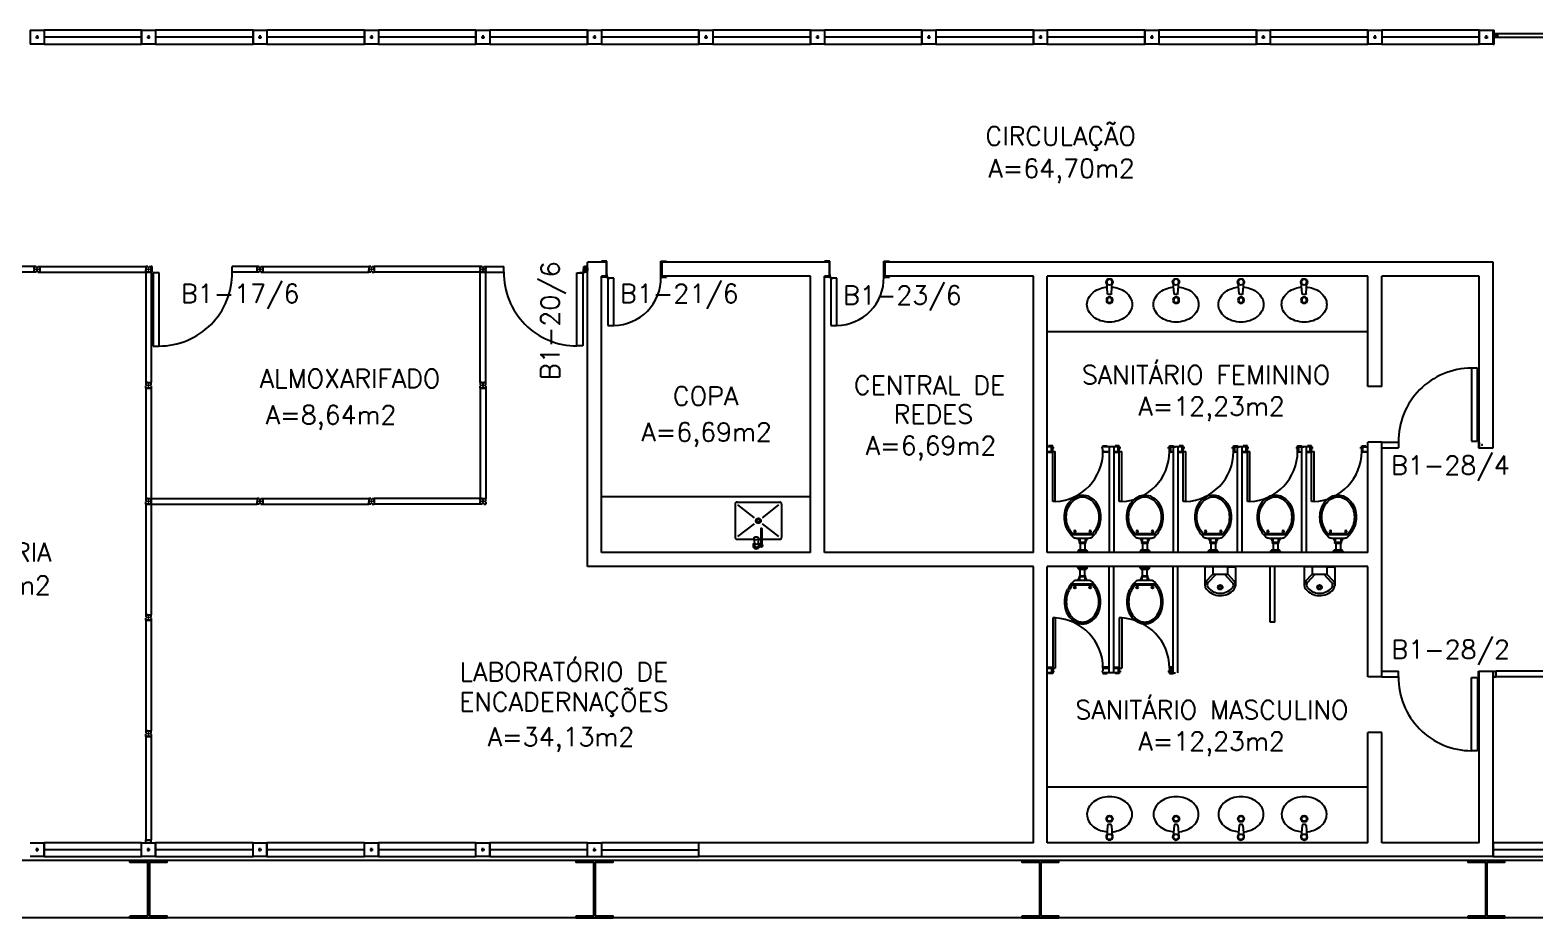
# Model space of a CAD drawing. Header units: centimetres. Extents: x -29 to 78, y -13 to 56.
# Drawn here: x -10.26 to 5.94, y 17.19 to 26.75 of the extents above; entities that cross this region are included whole.
import ezdxf
from ezdxf.enums import TextEntityAlignment as Align

# ---------------------------------------------------------------- set-up
doc = ezdxf.new("R2010")
doc.units = ezdxf.units.CM
doc.header["$LTSCALE"] = 0.01
doc.header["$MEASUREMENT"] = 0
doc.layers.get('0').update_dxf_attribs({"color": 1, "linetype": 'CONTINUOUS'})
for name, color, linetype in [('ALV', 2, 'CONTINUOUS'), ('AREA', 2, 'CONTINUOUS'), ('DIV', 2, 'CONTINUOUS'), ('ENDEREÇO', 2, 'CONTINUOUS'), ('ESQUA', 1, 'CONTINUOUS'), ('ESTRUTURA', 3, 'CONTINUOUS'), ('PEÇAS', 1, 'CONTINUOUS'), ('PORTA', 2, 'CONTINUOUS'), ('TEXTO', 2, 'CONTINUOUS')]:
    doc.layers.add(name, color=color, linetype=linetype)
doc.styles.add('UNB-100', font='simplex.shx', dxfattribs={"height": 0.2})

# ---------------------------------------------------------------- blocks, each defined once
blk = doc.blocks.new('VIGTA')
for p, q in [((0, 0.62), (4.4, 0.62)), ((0, 0), (4.4, 0))]:
    blk.add_line(p, q)
blk = doc.blocks.new('DIV12')
for p, q in [((-0.0051, 0), (0.0051, 0)), ((0, -0.0051), (0, 0.0051)), ((0.03, 0.03), (1.17, 0.03)), ((0.03, 0.03), (0.03, -0.03)), ((0.03, 0.009), (0.03, 0.027)), ((1.17, 0.03), (1.17, -0.03)), ((1.1949, 0), (1.2051, 0)), ((1.2051, 0), (1.1949, 0)), ((1.2, -0.0051), (1.2, 0.0051)), ((0.03, -0.03), (0.03, -0.009)), ((0.03, -0.009), (0.03, -0.027)), ((0.03, -0.03), (1.17, -0.03))]:
    blk.add_line(p, q)
blk = doc.blocks.new('MTT')
at = {"color": 2}
for p, q in [((-0.008, 0.03), (-0.03, 0.03)), ((-0.03, 0.03), (-0.03, 0.006)), ((-0.0205, 0.006), (-0.03, 0.006)), ((-0.0205, -0.006), (-0.0205, 0.006)), ((-0.008, 0.03), (-0.008, 0.02)), ((-0.008, 0.02), (0.008, 0.02)), ((-0.0051, 0), (0.0051, 0)), ((0, -0.0051), (0, 0.0051)), ((0.008, 0.03), (0.03, 0.03)), ((0.008, 0.03), (0.008, 0.02)), ((0.0205, -0.006), (0.0205, 0.006)), ((0.0205, 0.006), (0.03, 0.006)), ((0.03, 0.006), (0.03, 0.03)), ((-0.0205, -0.006), (-0.03, -0.006)), ((-0.03, -0.03), (-0.03, -0.006)), ((-0.008, -0.03), (-0.03, -0.03)), ((-0.008, -0.02), (0.008, -0.02)), ((-0.008, -0.03), (-0.008, -0.02)), ((0.008, -0.03), (0.008, -0.02)), ((0.008, -0.03), (0.03, -0.03)), ((0.0205, -0.006), (0.03, -0.006)), ((0.03, -0.006), (0.03, -0.03))]:
    blk.add_line(p, q, dxfattribs=at)
blk = doc.blocks.new('DIV125')
for p, q in [((-0.03, 1.22), (0.03, 1.22)), ((-0.03, 0.03), (-0.03, 1.22)), ((0.0051, 1.25), (-0.0051, 1.25)), ((0, 1.2551), (0, 1.2449)), ((0, 1.2449), (0, 1.2551)), ((0.03, 0.03), (0.03, 1.22)), ((-0.03, 0.03), (0.03, 0.03)), ((-0.009, 0.03), (-0.027, 0.03)), ((0.0051, 0), (-0.0051, 0)), ((0, -0.0051), (0, 0.0051)), ((0.009, 0.03), (0.027, 0.03)), ((0.03, 0.03), (0.009, 0.03))]:
    blk.add_line(p, q)
blk = doc.blocks.new('IMTT125')
for p, q in [((-0.03, -0.083), (-0.03, -0.105)), ((-0.03, -0.083), (-0.02, -0.083)), ((-0.03, -1.22), (-0.03, -0.105)), ((-0.03, -0.105), (0.03, -0.105)), ((-0.02, -0.083), (-0.02, -0.075)), ((0.02, -0.075), (-0.02, -0.075)), ((0, -0.0801), (0, -0.0699)), ((0.02, -0.083), (0.02, -0.075)), ((0.03, -0.083), (0.02, -0.083)), ((0.03, -0.083), (0.03, -0.105)), ((0.03, -1.22), (0.03, -0.105)), ((-0.03, -1.22), (0.03, -1.22)), ((-0.009, -1.22), (-0.027, -1.22)), ((0.0051, -1.25), (-0.0051, -1.25)), ((0, -1.2551), (0, -1.2449)), ((0.03, -1.22), (0.009, -1.22)), ((0.009, -1.22), (0.027, -1.22))]:
    blk.add_line(p, q)
blk = doc.blocks.new('CUBA-E-P')
for p, q in [((-0.021, 0.174), (-0.031, 0.051)), ((0.01, 0.183), (-0.011, 0.183)), ((0.02, 0.174), (0.029, 0.051))]:
    blk.add_line(p, q)
blk.add_lwpolyline([(0.022, 0.104, 0.059992), (0.096, 0.119, 0.087531), (0.172, 0.159, 0.105501), (0.226, 0.223, 0.123031), (0.243, 0.293, 0.123031), (0.226, 0.362, 0.105501), (0.172, 0.426, 0.087531), (0.096, 0.467, 0.07802), (0, 0.482, 0.07802), (-0.096, 0.467, 0.087531), (-0.172, 0.426, 0.105501), (-0.226, 0.362, 0.123031), (-0.243, 0.293, 0.123031), (-0.226, 0.223, 0.105501), (-0.172, 0.159, 0.087531), (-0.096, 0.119, 0.059024), (-0.024, 0.105, 0.07802)], format="xyb")
for centre, radius in [((0, 0.245), 0.0347), ((0, 0.245), 0.0265), ((-0.001, 0.051), 0.03)]:
    blk.add_circle(centre, radius)
for centre, radius, start, end in [((-0.011, 0.173), 0.01, 90, 175.6464), ((0.01, 0.173), 0.01, 4.3536, 90), ((-0.001, 0.051), 0.0361, 141.6086, 38.3914)]:
    blk.add_arc(centre, radius, start, end)
blk = doc.blocks.new('VDC-P')
for p, q in [((-0.127, 0.192), (0.127, 0.192)), ((-0.109, 0.202), (0.109, 0.202)), ((-0.068, 0.152), (0.068, 0.152)), ((-0.05, 0.152), (-0.03, 0.11)), ((-0.05, 0.015), (-0.05, 0)), ((-0.05, 0), (0.05, 0)), ((0.045, 0.02), (-0.045, 0.02)), ((-0.04, 0.025), (-0.04, 0.02)), ((0.035, 0.03), (-0.035, 0.03)), ((-0.03, 0.152), (-0.03, 0.11)), ((0.03, 0.11), (-0.03, 0.11)), ((0.03, 0.1), (-0.03, 0.1)), ((-0.025, 0.1), (-0.025, 0.03)), ((0.025, 0.1), (0.025, 0.03)), ((0.03, 0.152), (0.03, 0.11)), ((0.05, 0.152), (0.03, 0.11)), ((0.04, 0.025), (0.04, 0.02)), ((0.05, 0.015), (0.05, 0))]:
    blk.add_line(p, q)
for points in [[(0.16, 0.244, 0.050424), (0.18, 0.288, 0.082137), (0.195, 0.381, 0.082137), (0.18, 0.474, 0.090148), (0.138, 0.549, 0.104406), (0.073, 0.601, 0.117345), (0, 0.619, 0.117345), (-0.073, 0.601, 0.104406), (-0.138, 0.549, 0.090148), (-0.18, 0.474, 0.082137), (-0.195, 0.381, 0.082137)], [(0.142, 0.254, 0.050424), (0.161, 0.295, 0.082137), (0.175, 0.381, 0.082137), (0.161, 0.468, 0.090148), (0.122, 0.536, 0.104406), (0.064, 0.583, 0.117345), (0, 0.599, 0.117345), (-0.064, 0.583, 0.104406), (-0.122, 0.536, 0.090148), (-0.161, 0.468, 0.082137), (-0.175, 0.381, 0.082137)], [(-0.195, 0.381, 0.082137), (-0.18, 0.288, 0.050424), (-0.16, 0.244, 0.104406)], [(-0.175, 0.381, 0.082137), (-0.161, 0.295, 0.050424), (-0.142, 0.254, 0.050424)]]:
    blk.add_lwpolyline(points, format="xyb")
for centre in [(-0.083, 0.226), (0.083, 0.226)]:
    blk.add_circle(centre, 0.0101)
for centre, radius, start, end in [((0.08, 0.36), 0.266, 205.6863, 226.7558), ((0.08, 0.36), 0.246, 205.6863, 219.7706), ((-0.068, 0.202), 0.05, 226.7558, 270), ((0.068, 0.202), 0.05, 270, 313.2442), ((-0.08, 0.36), 0.266, 313.2442, 334.3137), ((-0.08, 0.36), 0.246, 320.2294, 334.3137), ((-0.045, 0.015), 0.005, 90, 180), ((-0.035, 0.025), 0.005, 90, 180), ((-0.03, 0.105), 0.005, 90, 270), ((0.03, 0.105), 0.005, 270, 90), ((0.035, 0.025), 0.005, 0, 90), ((0.045, 0.015), 0.005, 360, 90)]:
    blk.add_arc(centre, radius, start, end)
blk = doc.blocks.new('MICTR-P')
for p, q in [((0.01, 0.165), (0.205, 0.165)), ((0, 0.08), (0, 0.155)), ((0, 0.08), (0, -0.08)), ((0.081, 0.08), (0, 0.08)), ((0.168, 0.129), (0.08, 0.046)), ((0.08, -0.076), (0.08, 0.076)), ((0.151, 0.147), (0.083, 0.083)), ((0, -0.08), (0, -0.155)), ((0, -0.08), (0.081, -0.08)), ((0.168, -0.129), (0.08, -0.046)), ((0.151, -0.147), (0.083, -0.083)), ((0.01, -0.165), (0.205, -0.165))]:
    blk.add_line(p, q)
for radius in [0.025, 0.015]:
    blk.add_circle((0.22, 0), radius)
for centre, radius, start, end in [((0.01, 0.155), 0.01, 90, 180), ((0.197, 0.098), 0.0675, 49.5319, 133.3634), ((0.09, 0.076), 0.01, 133.3634, 180), ((0.197, 0.098), 0.0425, 49.5319, 133.3634), ((0.114, 0), 0.171, 357.4005, 49.5319), ((0.114, 0), 0.196, 358.2793, 49.5319), ((0.01, -0.155), 0.01, 180, 270), ((0.09, -0.076), 0.01, 180, 226.6366), ((0.197, -0.098), 0.0675, 226.6366, 310.4681), ((0.197, -0.098), 0.0425, 226.6366, 310.4681), ((0.114, 0), 0.171, 310.4681, 357.3509), ((0.114, 0), 0.196, 310.4681, 357.7012)]:
    blk.add_arc(centre, radius, start, end)
blk = doc.blocks.new('INOXA1-P')
for p, q in [((0.12, 0.23), (0.12, 0.047)), ((0.22, 0.25), (0.14, 0.25)), ((0.15, 0.22), (0.287, 0.043)), ((0.5, 0.25), (0.22, 0.25)), ((0.353, 0.043), (0.49, 0.22)), ((0.52, 0.23), (0.52, -0.23)), ((0.043, 0.008), (0.043, -0.022)), ((0.062, 0.04), (0.071, 0.04)), ((0.131, 0.048), (0.076, 0.043)), ((0.131, -0.002), (0.076, 0.003)), ((0.22, -0.027), (0.054, -0.027)), ((0.22, -0.037), (0.054, -0.037)), ((0.063, -0.003), (0.063, -0.021)), ((0.12, -0.001), (0.12, -0.027)), ((0.12, -0.037), (0.12, -0.23)), ((0.15, -0.22), (0.287, -0.043)), ((0.231, -0.027), (0.22, -0.027)), ((0.231, -0.037), (0.22, -0.037)), ((0.353, -0.043), (0.49, -0.22)), ((0.22, -0.25), (0.14, -0.25)), ((0.5, -0.25), (0.22, -0.25))]:
    blk.add_line(p, q)
blk.add_lwpolyline([(0.076, 0.003), (0.072, 0.004), (0.069, 0.009), (0.067, 0.015), (0.066, 0.023), (0.067, 0.031), (0.069, 0.037), (0.072, 0.042), (0.076, 0.043)])
blk.add_lwpolyline([(0.131, 0.048), (0.137, 0.046), (0.143, 0.041), (0.147, 0.033), (0.148, 0.023), (0.147, 0.013), (0.143, 0.006), (0.137, 0), (0.131, -0.002), (0.125, 0), (0.119, 0.006), (0.115, 0.013), (0.114, 0.023), (0.115, 0.033), (0.119, 0.041), (0.125, 0.046)], close=True)
for radius in [0.0266, 0.0163]:
    blk.add_circle((0.32, 0), radius)
for centre, radius, start, end in [((0.14, 0.23), 0.02, 90, 180), ((0.5, 0.23), 0.02, 360, 90), ((0.054, 0.023), 0.0349, 36.1705, 252.2568), ((0.054, 0.023), 0.0189, 62.7367, 235.7375), ((0.073, -0.003), 0.01, 102.8285, 180), ((0.054, 0.023), 0.0349, 285.5373, 323.9987), ((0.054, -0.032), 0.0145, 20.161, 339.839), ((0.054, -0.032), 0.005, 90.0037, 269.9963), ((0.231, -0.032), 0.00738, 222.6559, 137.3441), ((0.231, -0.032), 0.005, 269.9935, 90.0065), ((0.14, -0.23), 0.02, 180, 270), ((0.5, -0.23), 0.02, 270, 360)]:
    blk.add_arc(centre, radius, start, end)
blk = doc.blocks.new('PD12')
at = {"color": 2}
for p, q in [((-0.05, 0.827), (-0.113, 0.827)), ((-0.113, 0.827), (-0.113, 0.04)), ((-0.05, 0.04), (-0.05, 0.827)), ((-1.205, 0), (-1.195, 0)), ((-1.2, -0.005), (-1.2, 0.005)), ((-1.17, 0.03), (-1.17, -0.03)), ((-1.17, 0.03), (-0.9, 0.03)), ((-1.17, 0.009), (-1.17, 0.027)), ((-0.9, 0.03), (-0.9, -0.03)), ((-0.113, 0.04), (-0.05, 0.04)), ((-0.04, 0.03), (-0.04, -0.03)), ((-0.04, 0.03), (-0.03, 0.03)), ((-0.03, 0.03), (-0.03, -0.03)), ((0.005, 0), (-0.005, 0)), ((-0.005, 0), (0.005, 0)), ((0, -0.005), (0, 0.005)), ((-1.17, -0.009), (-1.17, -0.027)), ((-1.17, -0.03), (-1.17, -0.009)), ((-1.17, -0.03), (-0.9, -0.03)), ((-0.04, -0.03), (-0.03, -0.03))]:
    blk.add_line(p, q, dxfattribs=at)
at = {"color": 1}
blk.add_arc((-0.113, 0.04), 0.787, 90, 180.7004, dxfattribs=at)

msp = doc.modelspace()

# ---------------------------------------------------------------- linework, layer by layer
for p, q in [((-9.183, 17.808), (-8.783, 17.808)), ((-9.183, 17.788), (-9.183, 17.808)), ((-9.183, 17.788), (-8.993, 17.788)), ((-8.993, 17.788), (-8.993, 17.208)), ((-8.973, 17.788), (-8.973, 17.208)), ((-8.973, 17.788), (-8.783, 17.788)), ((-8.783, 17.788), (-8.783, 17.808)), ((-9.183, 17.208), (-8.993, 17.208)), ((-9.183, 17.188), (-9.183, 17.208)), ((-9.183, 17.188), (-8.783, 17.188)), ((-8.973, 17.208), (-8.783, 17.208)), ((-8.783, 17.188), (-8.783, 17.208))]:
    msp.add_line(p, q)
at = {"layer": 'ALV'}
for p, q in [((-4.058, 24.248), (-4.258, 24.248)), ((-4.258, 20.973), (-4.258, 24.248)), ((-4.058, 24.248), (-4.058, 24.098)), ((-3.458, 24.248), (-3.458, 24.098)), ((-1.658, 24.248), (-3.458, 24.248)), ((-1.658, 24.248), (-1.658, 24.098)), ((5.492, 24.248), (-1.058, 24.248)), ((-1.058, 24.248), (-1.058, 24.098)), ((5.492, 22.251), (5.492, 24.248)), ((-4.108, 21.123), (-4.108, 24.098)), ((-1.858, 24.098), (-3.458, 24.098)), ((-1.858, 21.123), (-1.858, 24.098)), ((-1.708, 21.123), (-1.708, 24.098)), ((-1.658, 24.098), (-1.708, 24.098)), ((0.542, 24.098), (-1.058, 24.098)), ((0.542, 21.123), (0.542, 24.098)), ((4.142, 24.098), (0.692, 24.098)), ((0.692, 21.123), (0.692, 24.098)), ((4.142, 22.911), (4.142, 24.098)), ((4.292, 22.911), (4.292, 24.098)), ((5.342, 24.098), (4.292, 24.098)), ((5.342, 22.261), (5.342, 24.098)), ((4.292, 22.911), (4.142, 22.911)), ((4.142, 21.123), (4.142, 22.311)), ((4.292, 19.786), (4.292, 22.311)), ((-1.858, 21.123), (-4.108, 21.123)), ((0.542, 21.123), (-1.708, 21.123)), ((4.142, 21.123), (0.692, 21.123)), ((0.542, 20.973), (-4.258, 20.973)), ((0.542, 19.786), (0.542, 20.973)), ((0.692, 19.786), (0.692, 20.973)), ((4.142, 20.973), (0.692, 20.973)), ((4.142, 19.786), (4.142, 20.973)), ((0.542, 17.998), (0.542, 19.786)), ((0.692, 17.998), (0.692, 19.786)), ((5.342, 19.846), (5.492, 19.846)), ((5.342, 17.998), (5.342, 19.786)), ((5.492, 17.848), (5.492, 19.846)), ((4.292, 19.186), (4.142, 19.186)), ((4.142, 17.998), (4.142, 19.186)), ((4.292, 17.998), (4.292, 19.186)), ((0.542, 17.998), (-3.058, 17.998)), ((-3.058, 17.848), (-3.058, 17.998)), ((4.142, 17.998), (0.692, 17.998)), ((5.342, 17.998), (4.292, 17.998)), ((5.492, 17.848), (-3.058, 17.848))]:
    msp.add_line(p, q, dxfattribs=at)
at = {"layer": 'DIV'}
for p, q in [((-5.388, 24.173), (-5.378, 24.173)), ((-5.383, 24.179), (-5.383, 24.168)), ((-5.362, 24.177), (-5.362, 24.169)), ((-5.361, 24.177), (-5.361, 24.169)), ((-5.36, 24.179), (-5.354, 24.179)), ((-5.36, 24.178), (-5.355, 24.178)), ((-5.36, 24.168), (-5.355, 24.168)), ((-5.36, 24.167), (-5.354, 24.167)), ((-5.354, 24.169), (-5.354, 24.177)), ((-5.353, 24.203), (-5.353, 24.182)), ((-5.353, 24.203), (-5.158, 24.203)), ((-5.353, 24.143), (-5.353, 24.203)), ((-5.353, 24.182), (-5.353, 24.2)), ((-5.353, 24.168), (-5.353, 24.178)), ((-5.353, 24.164), (-5.353, 24.146)), ((-5.353, 24.143), (-5.158, 24.143)), ((-5.158, 24.143), (-5.158, 24.203)), ((-4.339, 24.134), (-4.339, 24.136)), ((-4.306, 24.136), (-4.339, 24.136)), ((-4.298, 24.173), (-4.3, 24.173)), ((-4.3, 24.142), (-4.3, 24.173)), ((-4.298, 24.203), (-4.288, 24.203)), ((-4.298, 24.143), (-4.298, 24.203)), ((-4.298, 24.138), (-4.298, 24.164)), ((-4.298, 24.143), (-4.288, 24.143)), ((-4.288, 24.143), (-4.288, 24.203)), ((-4.288, 24.182), (-4.288, 24.2)), ((-4.288, 24.168), (-4.288, 24.178)), ((-4.288, 24.178), (-4.288, 24.168)), ((-4.288, 24.164), (-4.288, 24.146)), ((-4.28, 24.179), (-4.287, 24.179)), ((-4.28, 24.179), (-4.287, 24.179)), ((-4.287, 24.169), (-4.287, 24.177)), ((-4.287, 24.177), (-4.287, 24.169)), ((-4.28, 24.167), (-4.287, 24.167)), ((-4.28, 24.167), (-4.287, 24.167)), ((-4.286, 24.199), (-4.286, 24.183)), ((-4.28, 24.178), (-4.286, 24.178)), ((-4.28, 24.178), (-4.286, 24.178)), ((-4.28, 24.168), (-4.286, 24.168)), ((-4.28, 24.168), (-4.286, 24.168)), ((-4.286, 24.147), (-4.286, 24.163)), ((-4.269, 24.203), (-4.285, 24.203)), ((-4.28, 24.179), (-4.285, 24.179)), ((-4.28, 24.167), (-4.285, 24.167)), ((-4.269, 24.143), (-4.285, 24.143)), ((-4.27, 24.201), (-4.284, 24.201)), ((-4.279, 24.181), (-4.284, 24.181)), ((-4.279, 24.165), (-4.284, 24.165)), ((-4.27, 24.145), (-4.284, 24.145)), ((-4.279, 24.177), (-4.279, 24.169)), ((-4.279, 24.169), (-4.279, 24.177)), ((-4.278, 24.177), (-4.278, 24.169)), ((-4.278, 24.177), (-4.278, 24.169)), ((-4.278, 24.169), (-4.278, 24.177)), ((-4.276, 24.19), (-4.276, 24.156)), ((-4.275, 24.19), (-4.275, 24.157)), ((-4.261, 24.193), (-4.273, 24.193)), ((-4.261, 24.192), (-4.273, 24.192)), ((-4.261, 24.155), (-4.273, 24.155)), ((-4.261, 24.153), (-4.273, 24.153)), ((-4.268, 24.199), (-4.268, 24.193)), ((-4.268, 24.147), (-4.268, 24.153)), ((-4.266, 24.2), (-4.266, 24.193)), ((-4.266, 24.146), (-4.266, 24.153)), ((-4.263, 24.173), (-4.253, 24.173)), ((-4.253, 24.173), (-4.263, 24.173)), ((-4.253, 24.173), (-4.263, 24.173)), ((-4.259, 24.19), (-4.259, 24.173)), ((-4.259, 24.173), (-4.259, 24.157)), ((-4.258, 24.19), (-4.258, 24.173)), ((-4.258, 24.179), (-4.258, 24.168)), ((-4.258, 24.179), (-4.258, 24.168)), ((-4.258, 24.173), (-4.258, 24.156)), ((-4.371, 24.134), (-4.308, 24.134)), ((-4.371, 23.347), (-4.371, 24.134)), ((-4.302, 24.134), (-4.328, 24.134)), ((-4.308, 24.134), (-4.308, 23.347)), ((-4.308, 23.347), (-4.371, 23.347)), ((5.322, 23.108), (5.259, 23.108)), ((5.259, 23.108), (5.259, 22.321)), ((5.322, 22.321), (5.322, 23.108)), ((0.704, 22.261), (0.692, 22.261)), ((0.737, 22.261), (0.692, 22.261)), ((0.692, 22.211), (0.737, 22.211)), ((0.737, 22.211), (0.737, 22.261)), ((1.453, 22.261), (1.291, 22.261)), ((1.3, 22.211), (1.357, 22.211)), ((1.357, 22.261), (1.357, 21.123)), ((1.407, 22.261), (1.407, 21.123)), ((1.407, 22.211), (1.453, 22.211)), ((1.453, 22.211), (1.453, 22.261)), ((2.02, 22.261), (2.072, 22.261)), ((2.02, 22.211), (2.02, 22.261)), ((2.02, 22.211), (2.047, 22.211)), ((2.047, 22.261), (2.047, 21.123)), ((2.143, 22.261), (2.047, 22.261)), ((2.097, 22.261), (2.097, 21.123)), ((2.098, 22.211), (2.143, 22.211)), ((2.143, 22.211), (2.143, 22.261)), ((2.71, 22.211), (2.71, 22.261)), ((2.71, 22.211), (2.737, 22.211)), ((2.737, 22.261), (2.737, 21.123)), ((2.833, 22.261), (2.737, 22.261)), ((2.787, 22.261), (2.787, 21.123)), ((2.788, 22.211), (2.833, 22.211)), ((2.833, 22.211), (2.833, 22.261)), ((3.4, 22.261), (3.452, 22.261)), ((3.4, 22.211), (3.4, 22.261)), ((3.427, 22.261), (3.427, 21.123)), ((3.523, 22.261), (3.427, 22.261)), ((3.477, 22.261), (3.477, 21.123)), ((3.478, 22.211), (3.523, 22.211)), ((3.523, 22.211), (3.523, 22.261)), ((4.292, 22.311), (4.142, 22.311)), ((4.292, 22.311), (4.472, 22.311)), ((4.292, 22.251), (4.472, 22.251)), ((4.472, 22.311), (4.472, 22.251)), ((5.259, 22.321), (5.322, 22.321)), ((5.332, 22.311), (5.332, 22.251)), ((5.332, 22.311), (5.342, 22.311)), ((5.332, 22.251), (5.342, 22.251)), ((5.342, 22.311), (5.342, 22.251)), ((5.342, 22.251), (5.492, 22.251)), ((5.377, 22.281), (5.367, 22.281)), ((5.367, 22.281), (5.377, 22.281)), ((5.372, 22.276), (5.372, 22.286)), ((1.357, 19.829), (1.357, 20.973)), ((1.407, 19.829), (1.407, 20.973)), ((2.047, 19.829), (2.047, 20.973)), ((2.097, 19.829), (2.097, 20.973)), ((3.092, 20.373), (3.092, 20.973)), ((3.142, 20.373), (3.142, 20.973)), ((3.142, 20.373), (3.092, 20.373)), ((0.692, 19.879), (0.737, 19.879)), ((0.737, 19.829), (0.692, 19.829)), ((0.737, 19.879), (0.737, 19.829)), ((1.453, 19.829), (1.291, 19.829)), ((1.3, 19.879), (1.357, 19.879)), ((1.407, 19.879), (1.453, 19.879)), ((1.453, 19.879), (1.453, 19.829)), ((2.02, 19.879), (2.047, 19.879)), ((2.02, 19.879), (2.02, 19.829)), ((2.02, 19.829), (2.072, 19.829)), ((4.292, 19.786), (4.142, 19.786)), ((4.292, 19.846), (4.472, 19.846)), ((4.292, 19.786), (4.472, 19.786)), ((4.472, 19.786), (4.472, 19.846)), ((5.259, 19.776), (5.322, 19.776)), ((5.259, 18.989), (5.259, 19.776)), ((5.322, 19.776), (5.322, 18.989)), ((5.332, 19.846), (5.342, 19.846)), ((5.332, 19.786), (5.332, 19.846)), ((5.332, 19.786), (5.342, 19.786)), ((5.342, 19.786), (5.342, 19.846)), ((5.322, 18.989), (5.259, 18.989))]:
    msp.add_line(p, q, dxfattribs=at)
msp.add_circle((-4.302, 24.138), 0.00461, dxfattribs=at)
for centre, radius, start, end in [((-5.36, 24.177), 0.002, 90, 180), ((-5.36, 24.169), 0.002, 180, 270), ((-5.36, 24.177), 0.001, 90, 180), ((-5.36, 24.169), 0.001, 180, 270), ((-5.355, 24.177), 0.001, 360, 90), ((-5.355, 24.169), 0.001, 270, 360), ((-5.354, 24.178), 0.001, 360, 90), ((-5.354, 24.168), 0.001, 270, 360), ((-4.285, 24.2), 0.003, 90, 180), ((-4.285, 24.182), 0.003, 180, 270), ((-4.287, 24.178), 0.001, 90, 180), ((-4.287, 24.178), 0.001, 90, 180), ((-4.287, 24.168), 0.001, 180, 270), ((-4.287, 24.168), 0.001, 180, 270), ((-4.285, 24.164), 0.003, 90, 180), ((-4.285, 24.146), 0.003, 180, 270), ((-4.286, 24.177), 0.001, 90, 180), ((-4.286, 24.177), 0.001, 90, 180), ((-4.286, 24.169), 0.001, 180, 270), ((-4.286, 24.169), 0.001, 180, 270), ((-4.284, 24.199), 0.002, 90, 180), ((-4.284, 24.183), 0.002, 180, 270), ((-4.284, 24.163), 0.002, 90, 180), ((-4.284, 24.147), 0.002, 180, 270), ((-4.28, 24.177), 0.002, 0, 90), ((-4.28, 24.177), 0.002, 0, 90), ((-4.28, 24.177), 0.002, 360, 90), ((-4.28, 24.177), 0.001, 0, 90), ((-4.28, 24.177), 0.001, 0, 90), ((-4.28, 24.169), 0.001, 270, 0), ((-4.28, 24.169), 0.002, 270, 0), ((-4.28, 24.169), 0.002, 270, 0), ((-4.28, 24.169), 0.001, 270, 0), ((-4.28, 24.169), 0.002, 270, 360), ((-4.279, 24.178), 0.003, 0, 90), ((-4.279, 24.168), 0.003, 270, 0), ((-4.273, 24.19), 0.003, 90, 180), ((-4.273, 24.156), 0.003, 180, 270), ((-4.273, 24.19), 0.002, 90, 180), ((-4.273, 24.157), 0.002, 180, 270), ((-4.27, 24.199), 0.002, 360, 90), ((-4.27, 24.147), 0.002, 270, 0), ((-4.269, 24.2), 0.003, 0, 90), ((-4.269, 24.146), 0.003, 270, 0), ((-4.261, 24.19), 0.003, 0, 90), ((-4.261, 24.19), 0.002, 0, 90), ((-4.261, 24.157), 0.002, 270, 0), ((-4.261, 24.156), 0.003, 270, 0)]:
    msp.add_arc(centre, radius, start, end, dxfattribs=at)
at = {"layer": 'DIV', "color": 1}
for centre, start, end in [((-4.371, 24.134), 179.2996, 270), ((5.259, 22.321), 90, 180.7004), ((5.259, 19.776), 179.2996, 270)]:
    msp.add_arc(centre, 0.787, start, end, dxfattribs=at)
at = {"layer": 'ESQUA'}
for p, q in [((-10.258, 26.748), (-10.108, 26.748)), ((-10.258, 26.748), (-10.258, 26.598)), ((-9.058, 26.748), (-10.108, 26.748)), ((-10.108, 26.748), (-10.108, 26.598)), ((-10.108, 26.748), (-10.108, 26.598)), ((-9.058, 26.598), (-9.058, 26.748)), ((-9.058, 26.748), (-8.908, 26.748)), ((-9.058, 26.748), (-9.058, 26.598)), ((-8.908, 26.748), (-8.908, 26.598)), ((-7.858, 26.748), (-8.908, 26.748)), ((-8.908, 26.748), (-8.908, 26.598)), ((-7.858, 26.748), (-7.708, 26.748)), ((-7.858, 26.748), (-7.858, 26.598)), ((-7.858, 26.598), (-7.858, 26.748)), ((-7.708, 26.748), (-7.708, 26.598)), ((-6.658, 26.748), (-7.708, 26.748)), ((-7.708, 26.748), (-7.708, 26.598)), ((-6.658, 26.598), (-6.658, 26.748)), ((-6.658, 26.748), (-6.508, 26.748)), ((-6.658, 26.748), (-6.658, 26.598)), ((-5.458, 26.748), (-6.508, 26.748)), ((-6.508, 26.748), (-6.508, 26.598)), ((-6.508, 26.748), (-6.508, 26.598)), ((-5.458, 26.598), (-5.458, 26.748)), ((-5.458, 26.748), (-5.308, 26.748)), ((-5.458, 26.748), (-5.458, 26.598)), ((-5.308, 26.748), (-5.308, 26.598)), ((-4.258, 26.748), (-5.308, 26.748)), ((-5.308, 26.748), (-5.308, 26.598)), ((-4.258, 26.598), (-4.258, 26.748)), ((-4.258, 26.748), (-4.108, 26.748)), ((-4.258, 26.748), (-4.258, 26.598)), ((-3.058, 26.748), (-4.108, 26.748)), ((-4.108, 26.748), (-4.108, 26.598)), ((-4.108, 26.748), (-4.108, 26.598)), ((-3.058, 26.598), (-3.058, 26.748)), ((-3.058, 26.748), (-2.908, 26.748)), ((-3.058, 26.748), (-3.058, 26.598)), ((-2.908, 26.748), (-2.908, 26.598)), ((-1.858, 26.748), (-2.908, 26.748)), ((-2.908, 26.748), (-2.908, 26.598)), ((-1.858, 26.598), (-1.858, 26.748)), ((-1.858, 26.748), (-1.708, 26.748)), ((-1.858, 26.748), (-1.858, 26.598)), ((-1.708, 26.748), (-1.708, 26.598)), ((-0.658, 26.748), (-1.708, 26.748)), ((-1.708, 26.748), (-1.708, 26.598)), ((-0.658, 26.748), (-0.508, 26.748)), ((-0.658, 26.748), (-0.658, 26.598)), ((-0.658, 26.598), (-0.658, 26.748)), ((0.542, 26.748), (-0.508, 26.748)), ((-0.508, 26.748), (-0.508, 26.598)), ((-0.508, 26.748), (-0.508, 26.598)), ((0.542, 26.598), (0.542, 26.748)), ((0.542, 26.748), (0.692, 26.748)), ((0.542, 26.748), (0.542, 26.598)), ((0.692, 26.748), (0.692, 26.598)), ((1.742, 26.748), (0.692, 26.748)), ((0.692, 26.748), (0.692, 26.598)), ((1.742, 26.748), (1.892, 26.748)), ((1.742, 26.748), (1.742, 26.598)), ((1.742, 26.598), (1.742, 26.748)), ((2.942, 26.748), (1.892, 26.748)), ((1.892, 26.748), (1.892, 26.598)), ((1.892, 26.748), (1.892, 26.598)), ((2.942, 26.598), (2.942, 26.748)), ((2.942, 26.748), (3.092, 26.748)), ((2.942, 26.748), (2.942, 26.598)), ((3.092, 26.748), (3.092, 26.598)), ((4.142, 26.748), (3.092, 26.748)), ((3.092, 26.748), (3.092, 26.598)), ((4.142, 26.748), (4.292, 26.748)), ((4.142, 26.748), (4.142, 26.598)), ((4.142, 26.598), (4.142, 26.748)), ((4.292, 26.748), (4.292, 26.598)), ((5.342, 26.748), (4.292, 26.748)), ((4.292, 26.748), (4.292, 26.598)), ((5.342, 26.748), (5.492, 26.748)), ((5.342, 26.748), (5.342, 26.598)), ((5.342, 26.598), (5.342, 26.748)), ((5.492, 26.598), (5.492, 26.748)), ((5.492, 26.748), (5.492, 26.598)), ((-10.108, 26.598), (-10.258, 26.598)), ((-10.201, 26.673), (-10.164, 26.673)), ((-10.183, 26.692), (-10.183, 26.655)), ((-9.058, 26.673), (-10.108, 26.673)), ((-10.108, 26.598), (-9.058, 26.598)), ((-8.908, 26.598), (-9.058, 26.598)), ((-9.001, 26.673), (-8.964, 26.673)), ((-8.983, 26.692), (-8.983, 26.655)), ((-7.858, 26.673), (-8.908, 26.673)), ((-8.908, 26.598), (-7.858, 26.598)), ((-7.708, 26.598), (-7.858, 26.598)), ((-7.801, 26.673), (-7.764, 26.673)), ((-7.783, 26.692), (-7.783, 26.655)), ((-6.658, 26.673), (-7.708, 26.673)), ((-7.708, 26.598), (-6.658, 26.598)), ((-6.508, 26.598), (-6.658, 26.598)), ((-6.601, 26.673), (-6.564, 26.673)), ((-6.583, 26.692), (-6.583, 26.655)), ((-5.458, 26.673), (-6.508, 26.673)), ((-6.508, 26.598), (-5.458, 26.598)), ((-5.308, 26.598), (-5.458, 26.598)), ((-5.401, 26.673), (-5.364, 26.673)), ((-5.383, 26.692), (-5.383, 26.655)), ((-4.258, 26.673), (-5.308, 26.673)), ((-5.308, 26.598), (-4.258, 26.598)), ((-4.108, 26.598), (-4.258, 26.598)), ((-4.201, 26.673), (-4.164, 26.673)), ((-4.183, 26.692), (-4.183, 26.655)), ((-3.058, 26.673), (-4.108, 26.673)), ((-4.108, 26.598), (-3.058, 26.598)), ((-2.908, 26.598), (-3.058, 26.598)), ((-3.001, 26.673), (-2.964, 26.673)), ((-2.983, 26.692), (-2.983, 26.655)), ((-1.858, 26.673), (-2.908, 26.673)), ((-2.908, 26.598), (-1.858, 26.598)), ((-1.708, 26.598), (-1.858, 26.598)), ((-1.801, 26.673), (-1.764, 26.673)), ((-1.783, 26.692), (-1.783, 26.655)), ((-0.658, 26.673), (-1.708, 26.673)), ((-1.708, 26.598), (-0.658, 26.598)), ((-0.508, 26.598), (-0.658, 26.598)), ((-0.601, 26.673), (-0.564, 26.673)), ((-0.583, 26.692), (-0.583, 26.655)), ((0.542, 26.673), (-0.508, 26.673)), ((-0.508, 26.598), (0.542, 26.598)), ((0.692, 26.598), (0.542, 26.598)), ((0.599, 26.673), (0.636, 26.673)), ((0.617, 26.692), (0.617, 26.655)), ((1.742, 26.673), (0.692, 26.673)), ((0.692, 26.598), (1.742, 26.598)), ((1.892, 26.598), (1.742, 26.598)), ((1.799, 26.673), (1.836, 26.673)), ((1.817, 26.692), (1.817, 26.655)), ((2.942, 26.673), (1.892, 26.673)), ((1.892, 26.598), (2.942, 26.598)), ((3.092, 26.598), (2.942, 26.598)), ((2.999, 26.673), (3.036, 26.673)), ((3.017, 26.692), (3.017, 26.655)), ((4.142, 26.673), (3.092, 26.673)), ((3.092, 26.598), (4.142, 26.598)), ((4.292, 26.598), (4.142, 26.598)), ((4.199, 26.673), (4.236, 26.673)), ((4.217, 26.692), (4.217, 26.655)), ((5.342, 26.673), (4.292, 26.673)), ((4.292, 26.598), (5.342, 26.598)), ((5.492, 26.598), (5.342, 26.598)), ((5.399, 26.673), (5.436, 26.673)), ((5.417, 26.692), (5.417, 26.655)), ((-10.258, 17.998), (-10.108, 17.998)), ((-9.058, 17.998), (-10.108, 17.998)), ((-10.108, 17.998), (-10.108, 17.848)), ((-10.108, 17.848), (-10.108, 17.998)), ((-9.058, 17.848), (-9.058, 17.998)), ((-9.058, 17.998), (-8.908, 17.998)), ((-9.058, 17.848), (-9.058, 17.998)), ((-8.908, 17.848), (-8.908, 17.998)), ((-7.858, 17.998), (-8.908, 17.998)), ((-8.908, 17.998), (-8.908, 17.848)), ((-7.858, 17.998), (-7.708, 17.998)), ((-7.858, 17.848), (-7.858, 17.998)), ((-7.858, 17.848), (-7.858, 17.998)), ((-7.708, 17.848), (-7.708, 17.998)), ((-6.658, 17.998), (-7.708, 17.998)), ((-7.708, 17.998), (-7.708, 17.848)), ((-6.658, 17.848), (-6.658, 17.998)), ((-6.658, 17.998), (-6.508, 17.998)), ((-6.658, 17.848), (-6.658, 17.998)), ((-5.458, 17.998), (-6.508, 17.998)), ((-6.508, 17.998), (-6.508, 17.848)), ((-6.508, 17.848), (-6.508, 17.998)), ((-5.458, 17.848), (-5.458, 17.998)), ((-5.458, 17.998), (-5.308, 17.998)), ((-5.458, 17.848), (-5.458, 17.998)), ((-5.308, 17.848), (-5.308, 17.998)), ((-4.258, 17.998), (-5.308, 17.998)), ((-5.308, 17.998), (-5.308, 17.848)), ((-4.258, 17.848), (-4.258, 17.998)), ((-4.258, 17.998), (-4.108, 17.998)), ((-4.258, 17.848), (-4.258, 17.998)), ((-3.058, 17.998), (-4.108, 17.998)), ((-4.108, 17.998), (-4.108, 17.848)), ((-4.108, 17.998), (-4.108, 17.848)), ((-3.058, 17.848), (-3.058, 17.998)), ((6.542, 17.998), (5.492, 17.998)), ((5.492, 17.998), (5.492, 17.848)), ((-10.108, 17.848), (-10.258, 17.848)), ((-10.164, 17.923), (-10.201, 17.923)), ((-10.183, 17.905), (-10.183, 17.942)), ((-9.058, 17.923), (-10.108, 17.923)), ((-10.108, 17.848), (-9.058, 17.848)), ((-8.908, 17.848), (-9.058, 17.848)), ((-8.964, 17.923), (-9.001, 17.923)), ((-8.983, 17.905), (-8.983, 17.942)), ((-7.858, 17.923), (-8.908, 17.923)), ((-8.908, 17.848), (-7.858, 17.848)), ((-7.708, 17.848), (-7.858, 17.848)), ((-7.764, 17.923), (-7.801, 17.923)), ((-7.783, 17.905), (-7.783, 17.942)), ((-6.658, 17.923), (-7.708, 17.923)), ((-7.708, 17.848), (-6.658, 17.848)), ((-6.508, 17.848), (-6.658, 17.848)), ((-6.564, 17.923), (-6.601, 17.923)), ((-6.583, 17.905), (-6.583, 17.942)), ((-5.458, 17.923), (-6.508, 17.923)), ((-6.508, 17.848), (-5.458, 17.848)), ((-5.308, 17.848), (-5.458, 17.848)), ((-5.364, 17.923), (-5.401, 17.923)), ((-5.383, 17.905), (-5.383, 17.942)), ((-4.258, 17.923), (-5.308, 17.923)), ((-5.308, 17.848), (-4.258, 17.848)), ((-4.258, 17.848), (-4.108, 17.848)), ((-4.201, 17.923), (-4.164, 17.923)), ((-4.183, 17.905), (-4.183, 17.942)), ((-4.108, 17.923), (-3.058, 17.923)), ((-4.108, 17.848), (-3.058, 17.848)), ((6.542, 17.923), (5.492, 17.923)), ((5.492, 17.848), (6.542, 17.848))]:
    msp.add_line(p, q, dxfattribs=at)
at = {"layer": 'ESTRUTURA'}
for points in [[(-9.183, 17.208), (-9.183, 17.188), (-8.783, 17.188), (-8.783, 17.208), (-8.973, 17.208), (-8.973, 17.788), (-8.783, 17.788), (-8.783, 17.808), (-9.183, 17.808), (-9.183, 17.788), (-8.993, 17.788), (-8.993, 17.208)], [(-4.383, 17.208), (-4.383, 17.188), (-3.983, 17.188), (-3.983, 17.208), (-4.173, 17.208), (-4.173, 17.788), (-3.983, 17.788), (-3.983, 17.808), (-4.383, 17.808), (-4.383, 17.788), (-4.193, 17.788), (-4.193, 17.208)], [(0.417, 17.208), (0.417, 17.188), (0.817, 17.188), (0.817, 17.208), (0.627, 17.208), (0.627, 17.788), (0.817, 17.788), (0.817, 17.808), (0.417, 17.808), (0.417, 17.788), (0.607, 17.788), (0.607, 17.208)], [(5.217, 17.208), (5.217, 17.188), (5.617, 17.188), (5.617, 17.208), (5.427, 17.208), (5.427, 17.788), (5.617, 17.788), (5.617, 17.808), (5.217, 17.808), (5.217, 17.788), (5.407, 17.788), (5.407, 17.208)]]:
    msp.add_lwpolyline(points, close=True, dxfattribs=at)
at = {"layer": 'PEÇAS'}
for p, q in [((4.142, 23.498), (0.692, 23.498)), ((-1.858, 21.723), (-4.108, 21.723)), ((4.142, 18.598), (0.692, 18.598))]:
    msp.add_line(p, q, dxfattribs=at)
at = {"layer": 'PORTA'}
for p, q in [((5.492, 26.748), (5.502, 26.748)), ((5.502, 26.693), (5.502, 26.748)), ((5.492, 26.598), (5.502, 26.598)), ((5.502, 26.713), (5.542, 26.713)), ((5.502, 26.598), (5.502, 26.693)), ((5.502, 26.673), (5.542, 26.673)), ((5.512, 26.683), (5.512, 26.703)), ((5.512, 26.703), (5.532, 26.703)), ((5.512, 26.683), (5.532, 26.683)), ((5.532, 26.683), (5.532, 26.703)), ((5.542, 26.713), (6.617, 26.713)), ((5.542, 26.673), (5.542, 26.713)), ((5.542, 26.673), (6.617, 26.673)), ((-4.048, 24.26), (-4.108, 24.26)), ((-4.108, 24.248), (-4.108, 24.26)), ((-4.048, 24.087), (-4.048, 24.26)), ((-3.468, 24.087), (-3.468, 24.26)), ((-3.468, 24.26), (-3.408, 24.26)), ((-3.408, 24.248), (-3.408, 24.26)), ((-1.708, 24.248), (-1.708, 24.26)), ((-1.648, 24.26), (-1.708, 24.26)), ((-1.648, 24.087), (-1.648, 24.26)), ((-1.068, 24.26), (-1.008, 24.26)), ((-1.068, 24.087), (-1.068, 24.26)), ((-1.008, 24.248), (-1.008, 24.26)), ((-4.058, 24.098), (-4.108, 24.098)), ((-4.108, 24.087), (-4.108, 24.098)), ((-4.048, 24.087), (-4.108, 24.087)), ((-4.048, 24.118), (-4.046, 24.118)), ((-4.048, 24.083), (-4.048, 24.109)), ((-4.046, 24.087), (-4.046, 24.118)), ((-4.043, 24.078), (-4.017, 24.078)), ((-4.039, 24.08), (-4.006, 24.08)), ((-3.975, 24.078), (-4.038, 24.078)), ((-4.038, 24.078), (-4.038, 23.569)), ((-4.006, 24.078), (-4.006, 24.08)), ((-3.975, 23.569), (-3.975, 24.078)), ((-3.468, 24.087), (-3.408, 24.087)), ((-3.408, 24.087), (-3.408, 24.098)), ((-1.708, 24.087), (-1.708, 24.098)), ((-1.658, 24.098), (-1.708, 24.098)), ((-1.648, 24.087), (-1.708, 24.087)), ((-1.648, 24.118), (-1.646, 24.118)), ((-1.648, 24.083), (-1.648, 24.109)), ((-1.646, 24.087), (-1.646, 24.118)), ((-1.643, 24.078), (-1.617, 24.078)), ((-1.639, 24.08), (-1.606, 24.08)), ((-1.638, 24.078), (-1.638, 23.569)), ((-1.575, 24.078), (-1.638, 24.078)), ((-1.606, 24.078), (-1.606, 24.08)), ((-1.575, 23.569), (-1.575, 24.078)), ((-1.068, 24.087), (-1.008, 24.087)), ((-1.008, 24.087), (-1.008, 24.098)), ((-4.038, 23.569), (-3.975, 23.569)), ((-1.638, 23.569), (-1.575, 23.569)), ((0.697, 22.211), (0.697, 22.202)), ((0.697, 22.202), (0.742, 22.202)), ((0.751, 22.27), (0.706, 22.27)), ((0.706, 22.27), (0.706, 22.261)), ((0.737, 22.256), (0.751, 22.256)), ((0.737, 22.211), (0.742, 22.211)), ((0.742, 22.211), (0.751, 22.211)), ((0.742, 22.202), (0.742, 22.211)), ((0.751, 22.256), (0.751, 22.27)), ((0.76, 22.256), (0.751, 22.256)), ((0.751, 22.242), (0.76, 22.242)), ((0.751, 22.211), (0.751, 22.242)), ((0.751, 22.211), (0.778, 22.211)), ((0.751, 21.671), (0.751, 22.211)), ((0.76, 22.242), (0.76, 22.256)), ((0.778, 21.671), (0.778, 22.211)), ((1.282, 22.256), (1.291, 22.256)), ((1.282, 22.242), (1.282, 22.256)), ((1.291, 22.242), (1.282, 22.242)), ((1.291, 22.27), (1.336, 22.27)), ((1.291, 22.256), (1.291, 22.27)), ((1.291, 22.211), (1.291, 22.242)), ((1.3, 22.211), (1.291, 22.211)), ((1.304, 22.211), (1.3, 22.211)), ((1.3, 22.202), (1.3, 22.211)), ((1.345, 22.202), (1.3, 22.202)), ((1.336, 22.27), (1.336, 22.261)), ((1.345, 22.211), (1.345, 22.202)), ((1.412, 22.211), (1.412, 22.202)), ((1.412, 22.202), (1.457, 22.202)), ((1.466, 22.27), (1.421, 22.27)), ((1.421, 22.27), (1.421, 22.261)), ((1.453, 22.256), (1.466, 22.256)), ((1.453, 22.211), (1.457, 22.211)), ((1.457, 22.211), (1.466, 22.211)), ((1.457, 22.202), (1.457, 22.211)), ((1.466, 22.256), (1.466, 22.27)), ((1.475, 22.256), (1.466, 22.256)), ((1.466, 22.242), (1.475, 22.242)), ((1.466, 22.211), (1.466, 22.242)), ((1.466, 22.211), (1.493, 22.211)), ((1.466, 21.671), (1.466, 22.211)), ((1.475, 22.242), (1.475, 22.256)), ((1.493, 21.671), (1.493, 22.211)), ((1.997, 22.256), (2.006, 22.256)), ((1.997, 22.242), (1.997, 22.256)), ((2.006, 22.242), (1.997, 22.242)), ((2.006, 22.27), (2.051, 22.27)), ((2.006, 22.256), (2.006, 22.27)), ((2.02, 22.256), (2.006, 22.256)), ((2.006, 22.211), (2.006, 22.242)), ((2.015, 22.211), (2.006, 22.211)), ((2.02, 22.211), (2.015, 22.211)), ((2.015, 22.202), (2.015, 22.211)), ((2.047, 22.202), (2.015, 22.202)), ((2.051, 22.27), (2.051, 22.261)), ((2.102, 22.211), (2.102, 22.202)), ((2.102, 22.202), (2.147, 22.202)), ((2.156, 22.27), (2.111, 22.27)), ((2.111, 22.27), (2.111, 22.261)), ((2.143, 22.256), (2.156, 22.256)), ((2.143, 22.211), (2.147, 22.211)), ((2.147, 22.211), (2.156, 22.211)), ((2.147, 22.202), (2.147, 22.211)), ((2.156, 22.256), (2.156, 22.27)), ((2.165, 22.256), (2.156, 22.256)), ((2.156, 22.242), (2.165, 22.242)), ((2.156, 22.211), (2.156, 22.242)), ((2.156, 22.211), (2.183, 22.211)), ((2.156, 21.671), (2.156, 22.211)), ((2.165, 22.242), (2.165, 22.256)), ((2.183, 21.671), (2.183, 22.211)), ((2.687, 22.256), (2.696, 22.256)), ((2.687, 22.242), (2.687, 22.256)), ((2.696, 22.242), (2.687, 22.242)), ((2.696, 22.27), (2.741, 22.27)), ((2.696, 22.256), (2.696, 22.27)), ((2.71, 22.256), (2.696, 22.256)), ((2.696, 22.211), (2.696, 22.242)), ((2.705, 22.211), (2.696, 22.211)), ((2.71, 22.211), (2.705, 22.211)), ((2.705, 22.202), (2.705, 22.211)), ((2.737, 22.202), (2.705, 22.202)), ((2.71, 22.261), (2.762, 22.261)), ((2.741, 22.27), (2.741, 22.261)), ((2.792, 22.211), (2.792, 22.202)), ((2.792, 22.202), (2.837, 22.202)), ((2.846, 22.27), (2.801, 22.27)), ((2.801, 22.27), (2.801, 22.261)), ((2.833, 22.256), (2.846, 22.256)), ((2.833, 22.211), (2.837, 22.211)), ((2.837, 22.211), (2.846, 22.211)), ((2.837, 22.202), (2.837, 22.211)), ((2.846, 22.256), (2.846, 22.27)), ((2.855, 22.256), (2.846, 22.256)), ((2.846, 22.242), (2.855, 22.242)), ((2.846, 22.211), (2.846, 22.242)), ((2.846, 22.211), (2.873, 22.211)), ((2.846, 21.671), (2.846, 22.211)), ((2.855, 22.242), (2.855, 22.256)), ((2.873, 21.671), (2.873, 22.211)), ((3.377, 22.256), (3.386, 22.256)), ((3.377, 22.242), (3.377, 22.256)), ((3.386, 22.242), (3.377, 22.242)), ((3.386, 22.27), (3.431, 22.27)), ((3.386, 22.256), (3.386, 22.27)), ((3.4, 22.256), (3.386, 22.256)), ((3.386, 22.211), (3.386, 22.242)), ((3.395, 22.211), (3.386, 22.211)), ((3.4, 22.211), (3.395, 22.211)), ((3.395, 22.202), (3.395, 22.211)), ((3.427, 22.202), (3.395, 22.202)), ((3.431, 22.27), (3.431, 22.261)), ((3.482, 22.211), (3.482, 22.202)), ((3.482, 22.202), (3.527, 22.202)), ((3.491, 22.27), (3.491, 22.261)), ((3.536, 22.27), (3.491, 22.27)), ((3.523, 22.256), (3.536, 22.256)), ((3.523, 22.211), (3.527, 22.211)), ((3.527, 22.202), (3.527, 22.211)), ((3.527, 22.211), (3.536, 22.211)), ((3.536, 22.256), (3.536, 22.27)), ((3.545, 22.256), (3.536, 22.256)), ((3.536, 22.211), (3.536, 22.242)), ((3.536, 22.242), (3.545, 22.242)), ((3.536, 21.671), (3.536, 22.211)), ((3.536, 22.211), (3.563, 22.211)), ((3.545, 22.242), (3.545, 22.256)), ((3.563, 21.671), (3.563, 22.211)), ((4.067, 22.242), (4.067, 22.256)), ((4.067, 22.256), (4.076, 22.256)), ((4.076, 22.242), (4.067, 22.242)), ((4.076, 22.256), (4.076, 22.27)), ((4.076, 22.27), (4.121, 22.27)), ((4.09, 22.256), (4.076, 22.256)), ((4.076, 22.211), (4.076, 22.242)), ((4.085, 22.211), (4.076, 22.211)), ((4.085, 22.202), (4.085, 22.211)), ((4.09, 22.211), (4.085, 22.211)), ((4.13, 22.202), (4.085, 22.202)), ((4.09, 22.211), (4.09, 22.261)), ((4.09, 22.261), (4.142, 22.261)), ((4.09, 22.211), (4.142, 22.211)), ((4.121, 22.27), (4.121, 22.261)), ((4.13, 22.211), (4.13, 22.202)), ((0.778, 21.671), (0.751, 21.671)), ((1.493, 21.671), (1.466, 21.671)), ((2.183, 21.671), (2.156, 21.671)), ((2.873, 21.671), (2.846, 21.671)), ((3.563, 21.671), (3.536, 21.671)), ((0.778, 20.419), (0.751, 20.419)), ((0.751, 20.419), (0.751, 19.879)), ((0.778, 20.419), (0.778, 19.879)), ((1.466, 20.419), (1.466, 19.879)), ((1.493, 20.419), (1.466, 20.419)), ((1.493, 20.419), (1.493, 19.879)), ((0.704, 19.829), (0.692, 19.829)), ((0.697, 19.879), (0.697, 19.888)), ((0.697, 19.888), (0.742, 19.888)), ((0.706, 19.82), (0.706, 19.829)), ((0.751, 19.82), (0.706, 19.82)), ((0.737, 19.879), (0.742, 19.879)), ((0.737, 19.834), (0.751, 19.834)), ((0.742, 19.888), (0.742, 19.879)), ((0.742, 19.879), (0.751, 19.879)), ((0.751, 19.879), (0.751, 19.848)), ((0.751, 19.879), (0.778, 19.879)), ((0.751, 19.848), (0.76, 19.848)), ((0.76, 19.834), (0.751, 19.834)), ((0.751, 19.834), (0.751, 19.82)), ((0.76, 19.848), (0.76, 19.834)), ((1.291, 19.848), (1.282, 19.848)), ((1.282, 19.848), (1.282, 19.834)), ((1.282, 19.834), (1.291, 19.834)), ((1.291, 19.879), (1.291, 19.848)), ((1.3, 19.879), (1.291, 19.879)), ((1.291, 19.834), (1.291, 19.82)), ((1.291, 19.82), (1.336, 19.82)), ((1.3, 19.888), (1.3, 19.879)), ((1.345, 19.888), (1.3, 19.888)), ((1.304, 19.879), (1.3, 19.879)), ((1.336, 19.82), (1.336, 19.829)), ((1.345, 19.879), (1.345, 19.888)), ((1.412, 19.888), (1.457, 19.888)), ((1.412, 19.879), (1.412, 19.888)), ((1.421, 19.82), (1.421, 19.829)), ((1.466, 19.82), (1.421, 19.82)), ((1.453, 19.879), (1.457, 19.879)), ((1.453, 19.834), (1.466, 19.834)), ((1.457, 19.888), (1.457, 19.879)), ((1.457, 19.879), (1.466, 19.879)), ((1.466, 19.879), (1.493, 19.879)), ((1.466, 19.879), (1.466, 19.848)), ((1.466, 19.848), (1.475, 19.848)), ((1.466, 19.834), (1.466, 19.82)), ((1.475, 19.834), (1.466, 19.834)), ((1.475, 19.848), (1.475, 19.834)), ((1.997, 19.848), (1.997, 19.834)), ((2.006, 19.848), (1.997, 19.848)), ((1.997, 19.834), (2.006, 19.834)), ((2.006, 19.879), (2.006, 19.848)), ((2.015, 19.879), (2.006, 19.879)), ((2.02, 19.834), (2.006, 19.834)), ((2.006, 19.834), (2.006, 19.82)), ((2.006, 19.82), (2.051, 19.82)), ((2.047, 19.888), (2.015, 19.888)), ((2.015, 19.888), (2.015, 19.879)), ((2.02, 19.879), (2.015, 19.879)), ((2.051, 19.82), (2.051, 19.829))]:
    msp.add_line(p, q, dxfattribs=at)
for centre in [(-4.043, 24.083), (-1.643, 24.083)]:
    msp.add_circle(centre, 0.00461, dxfattribs=at)
at = {"layer": 'PORTA', "color": 1}
for centre, radius, start, end in [((-3.977, 24.078), 0.509, 270.2261, 1.0221), ((-1.577, 24.078), 0.509, 270.2261, 1.0221), ((0.751, 22.211), 0.54, 272.866, 360), ((1.466, 22.211), 0.54, 272.866, 360), ((2.156, 22.211), 0.54, 272.866, 360), ((2.846, 22.211), 0.54, 272.866, 360), ((3.536, 22.211), 0.54, 272.866, 360), ((0.751, 19.879), 0.54, 0, 87.134), ((1.466, 19.879), 0.54, 0, 87.134)]:
    msp.add_arc(centre, radius, start, end, dxfattribs=at)

# ---------------------------------------------------------------- block references
at = {"rotation": 180}
for p in [(-9.183, 17.808), (-4.383, 17.808), (0.417, 17.808), (5.217, 17.808), (10.017, 17.808)]:
    msp.add_blockref('VIGTA', p, dxfattribs=at)
at = {"layer": 'DIV', "xscale": -1}
for name, p in [('DIV12', (-10.183, 24.173)), ('MTT', (-10.183, 24.173)), ('DIV12', (-5.383, 24.173)), ('DIV12', (-5.383, 21.673))]:
    msp.add_blockref(name, p, dxfattribs=at)
at = {"layer": 'DIV'}
for name, p in [('DIV12', (-10.183, 24.173)), ('MTT', (-8.983, 24.173)), ('MTT', (-7.783, 24.173)), ('DIV12', (-7.783, 24.173)), ('MTT', (-6.583, 24.173)), ('MTT', (-5.383, 24.173)), ('DIV125', (-5.383, 22.923)), ('MTT', (-8.983, 22.923)), ('MTT', (-5.383, 22.923)), ('MTT', (-8.983, 21.673)), ('DIV12', (-8.983, 21.673)), ('MTT', (-7.783, 21.673)), ('DIV12', (-7.783, 21.673)), ('MTT', (-6.583, 21.673)), ('MTT', (-5.383, 21.673))]:
    msp.add_blockref(name, p, dxfattribs=at)
at = {"layer": 'DIV', "xscale": -1, "rotation": 180}
for name, p in [('DIV125', (-8.983, 24.173)), ('DIV125', (-8.983, 22.923)), ('DIV125', (-5.383, 22.923)), ('DIV125', (-8.983, 21.673)), ('MTT', (-8.983, 20.423)), ('DIV125', (-8.983, 20.423)), ('MTT', (-8.983, 19.173)), ('IMTT125', (-8.983, 17.923))]:
    msp.add_blockref(name, p, dxfattribs=at)
at = {"layer": 'DIV'}
for name, p, rotation in [('PD12', (-8.983, 24.173), 180), ('IMTT125', (5.417, 19.816), 90)]:
    msp.add_blockref(name, p, dxfattribs=dict(at, rotation=rotation))
at = {"layer": 'PEÇAS', "xscale": -1, "rotation": 180}
for p in [(1.362, 24.086), (2.078, 24.086), (2.777, 24.086), (3.457, 24.086)]:
    msp.add_blockref('CUBA-E-P', p, dxfattribs=at)
at = {"layer": 'PEÇAS', "xscale": -1}
for p in [(1.071, 21.123), (1.742, 21.123), (2.477, 21.123), (3.148, 21.123), (3.822, 21.123)]:
    msp.add_blockref('VDC-P', p, dxfattribs=at)
at = {"layer": 'PEÇAS'}
for name, p, rotation in [('INOXA1-P', (-2.418, 21.145), 90), ('VDC-P', (1.071, 20.973), 180), ('VDC-P', (1.742, 20.973), 180), ('MICTR-P', (2.554, 20.969), 270), ('MICTR-P', (3.623, 20.969), 270)]:
    msp.add_blockref(name, p, dxfattribs=dict(at, rotation=rotation))
for p in [(1.362, 18.011), (2.078, 18.011), (2.777, 18.011), (3.457, 18.011)]:
    msp.add_blockref('CUBA-E-P', p, dxfattribs=at)

# ---------------------------------------------------------------- texts
at = {"layer": 'AREA', "style": 'UNB-100'}
for s, p in [('A=64,70m2', (0.845, 25.16)), ('A=8,64m2', (-7.018, 22.506)), ('A=12,23m2', (2.46, 22.598)), ('A=6,69m2', (-2.976, 22.321)), ('A=6,69m2', (-0.56, 22.175)), ('A=21,75m2', (-10.823, 20.671)), ('A=34,13m2', (-4.543, 19.038)), ('A=12,23m2', (2.46, 18.991))]:
    msp.add_text(s, height=0.2, dxfattribs=at).set_placement(p, align=Align.CENTER)
at = {"layer": 'ENDEREÇO', "insert": (-4.759, 22.981), "char_height": 0.2, "width": 1.51622, "attachment_point": 1, "rotation": 90, "style": 'UNB-100'}
msp.add_mtext('B1-20/6', dxfattribs=at)
at = {"layer": 'ENDEREÇO', "char_height": 0.2, "attachment_point": 1, "style": 'UNB-100'}
for s, insert, width in [('B1-17/6', (-8.635, 24.012), 1.90489), ('B1-21/6', (-3.908, 24.013), 1.39479), ('B1-23/6', (-1.507, 23.995), 1.08093), ('B1-28/4', (4.392, 22.163), 1.36593), ('B1-28/2', (4.395, 20.18), 1.26012)]:
    msp.add_mtext(s, dxfattribs=dict(at, insert=insert, width=width))
at = {"layer": 'TEXTO', "style": 'UNB-100'}
for s, p in [('CIRCULAÇÃO', (0.836, 25.508)), ('SANITÁRIO FEMININO', (2.401, 22.936)), ('CENTRAL DE', (-0.576, 22.825)), ('COPA', (-2.987, 22.708)), ('REDES', (-0.535, 22.513)), ('SECRETARIA', (-10.806, 21.027)), ('LABORATÓRIO DE', (-4.512, 19.738)), ('ENCADERNAÇÕES', (-4.512, 19.416)), ('SANITÁRIO MASCULINO', (2.463, 19.329))]:
    msp.add_text(s, height=0.2, dxfattribs=at).set_placement(p, align=Align.CENTER)
msp.add_text('ALMOXARIFADO', height=0.2, dxfattribs=at).set_placement((-7.787, 22.896))

doc.saveas('drawing.dxf')
